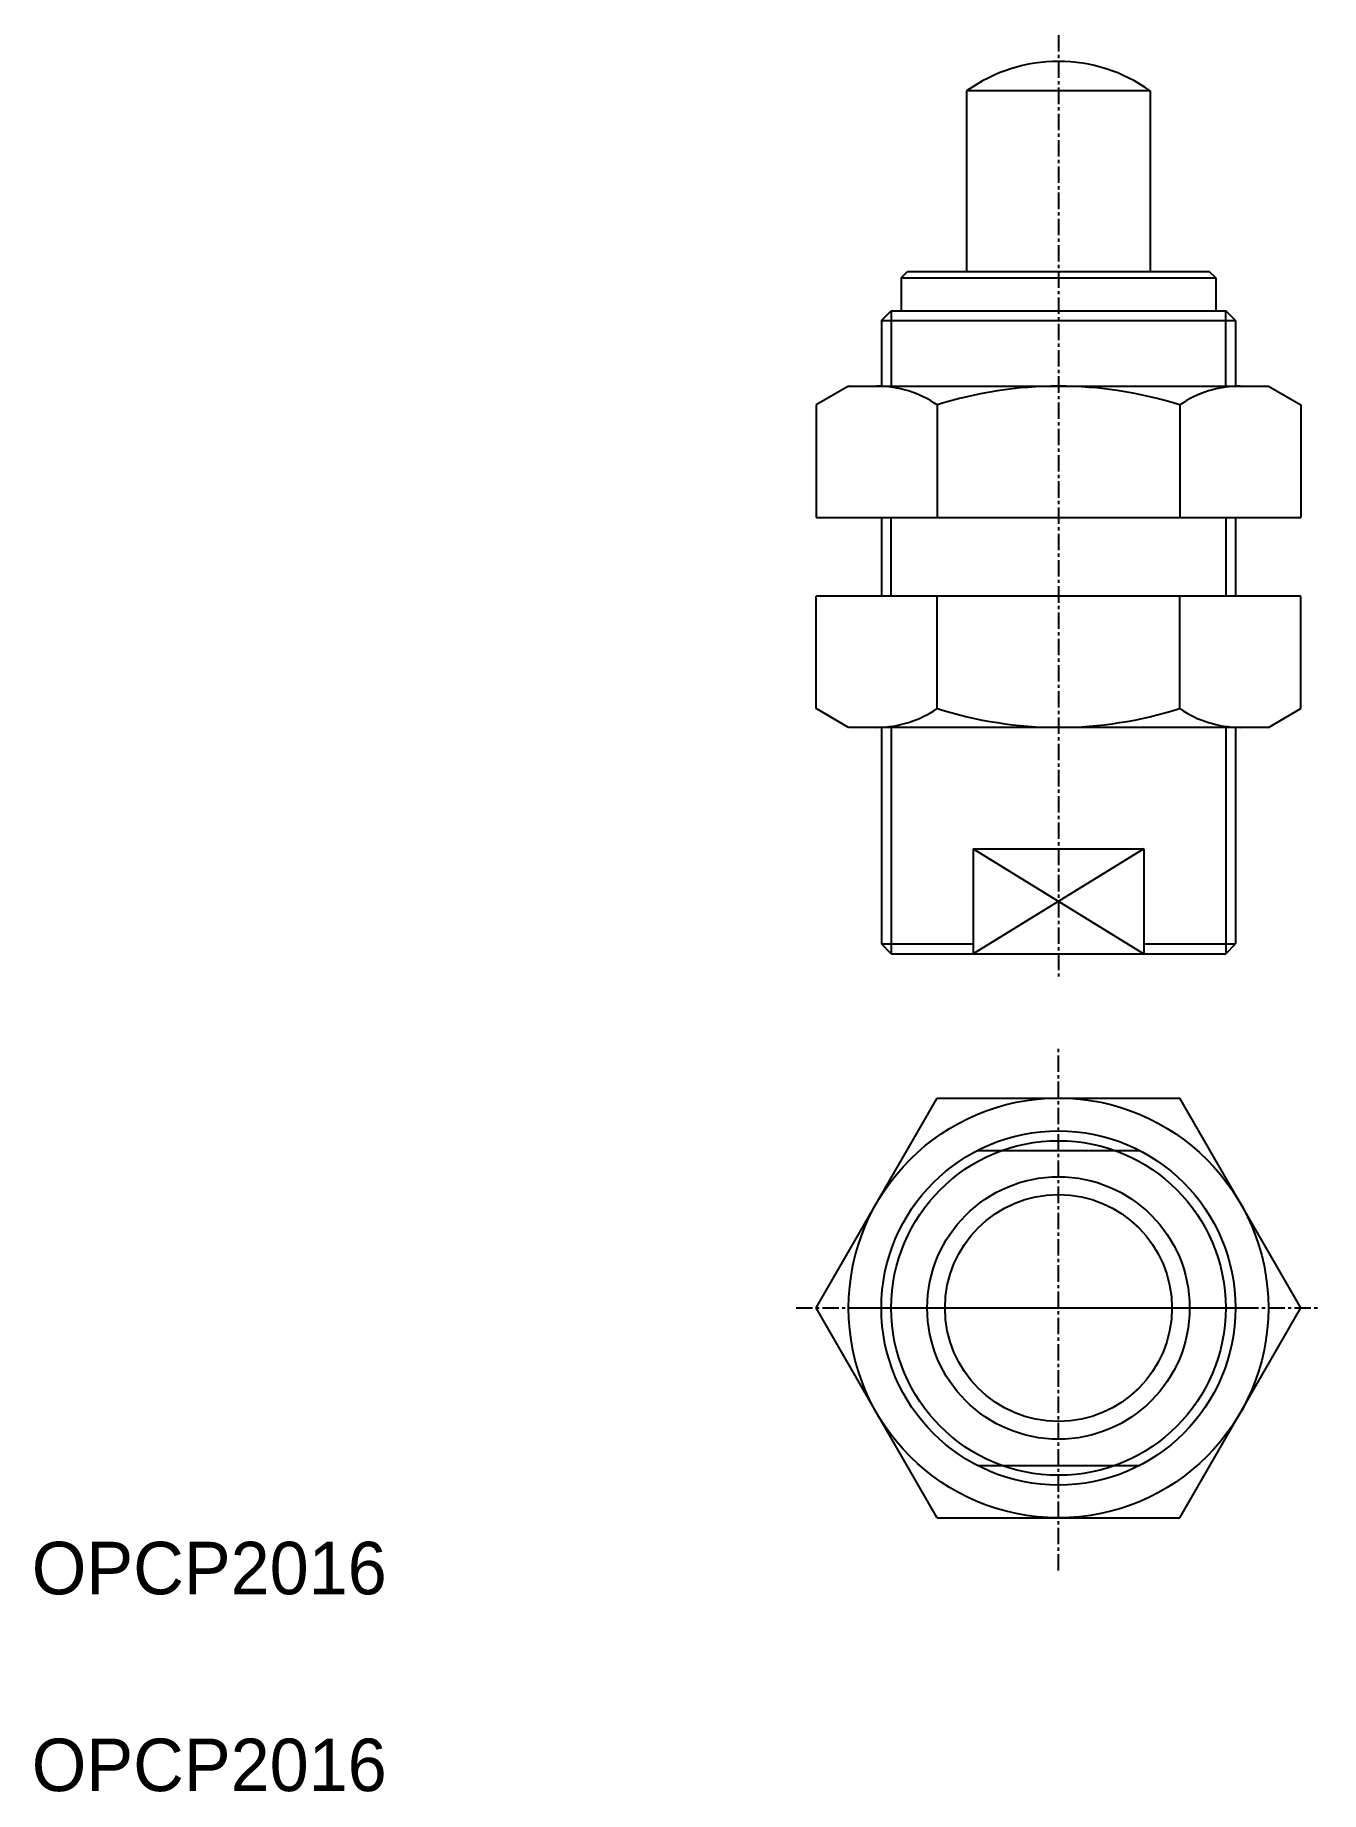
# Model space of a CAD drawing. Extents: x 10 to 108, y 10 to 144.
import ezdxf

# ---------------------------------------------------------------- set-up
doc = ezdxf.new("R2010")
doc.units = 0
doc.linetypes.add('CENTER', pattern=[2, 1.25, -0.25, 0.25, -0.25])
doc.layers.get('0').update_dxf_attribs({"linetype": 'CONTINUOUS'})
doc.layers.add('CENTER', color=1, linetype='CENTER')

msp = doc.modelspace()

# ---------------------------------------------------------------- linework, layer by layer
at = {"color": 7, "linetype": 'CONTINUOUS'}
for p, q in [((95.27, 139.57), (81.27, 139.57)), ((81.27, 139.57), (81.27, 125.82)), ((95.27, 139.57), (95.27, 125.82)), ((76.27, 125.32), (76.77, 125.82)), ((76.27, 125.32), (76.27, 122.82)), ((76.27, 125.32), (100.27, 125.32)), ((76.77, 125.82), (99.77, 125.82)), ((82.52, 125.82), (82.52, 125.82)), ((88.27, 125.82), (88.27, 125.82)), ((100.27, 125.32), (99.77, 125.82)), ((100.27, 125.32), (100.27, 122.82)), ((74.77, 122.07), (75.52, 122.82)), ((74.77, 122.07), (101.77, 122.07)), ((74.77, 122.07), (74.77, 117.07)), ((75.52, 122.82), (101.02, 122.82)), ((101.77, 122.07), (101.02, 122.82)), ((101.77, 122.07), (101.77, 117.07)), ((72.27, 117.07), (69.8, 115.64)), ((72.27, 117.07), (104.27, 117.07)), ((104.27, 117.07), (106.75, 115.64)), ((69.8, 115.64), (69.8, 107.07)), ((79.03, 115.64), (79.03, 107.07)), ((97.51, 115.64), (97.51, 107.07)), ((106.75, 115.64), (106.75, 107.07)), ((69.8, 107.07), (106.75, 107.07)), ((74.77, 107.07), (74.77, 101.07)), ((101.77, 107.07), (101.77, 101.07)), ((106.75, 101.07), (69.8, 101.07)), ((69.8, 92.5), (69.8, 101.07)), ((79.03, 92.5), (79.03, 101.07)), ((97.51, 92.5), (97.51, 101.07)), ((106.75, 92.5), (106.75, 101.07)), ((72.27, 91.07), (69.8, 92.5)), ((104.27, 91.07), (106.75, 92.5)), ((104.27, 91.07), (72.27, 91.07)), ((74.77, 91.07), (74.77, 74.57)), ((101.77, 91.07), (101.77, 74.57)), ((81.77, 81.82), (81.77, 73.82)), ((81.77, 81.82), (94.77, 81.82)), ((94.77, 81.82), (94.77, 73.82)), ((74.77, 74.57), (81.77, 74.57)), ((75.52, 73.82), (74.77, 74.57)), ((75.52, 73.82), (101.02, 73.82)), ((94.77, 74.57), (101.77, 74.57)), ((101.02, 73.82), (101.77, 74.57)), ((69.8, 46.82), (79.03, 62.82)), ((79.03, 62.82), (97.51, 62.82)), ((106.75, 46.82), (97.51, 62.82)), ((82.09, 58.82), (94.46, 58.82)), ((79.03, 30.82), (69.8, 46.82)), ((97.51, 30.82), (106.75, 46.82)), ((82.09, 34.82), (94.46, 34.82)), ((79.03, 30.82), (97.51, 30.82))]:
    msp.add_line(p, q, dxfattribs=at)
at = {"color": 3, "linetype": 'CONTINUOUS'}
for p, q in [((75.52, 122.82), (75.52, 117.07)), ((101.02, 117.07), (101.02, 122.82)), ((75.52, 101.07), (75.52, 107.07)), ((101.02, 107.07), (101.02, 101.07)), ((75.52, 91.07), (75.52, 73.82)), ((101.02, 91.07), (101.02, 73.82)), ((81.77, 81.82), (94.77, 73.82)), ((94.77, 81.82), (81.77, 73.82))]:
    msp.add_line(p, q, dxfattribs=at)
at = {"color": 7, "linetype": 'CONTINUOUS'}
for radius in [16, 13.5, 8.65]:
    msp.add_circle((88.27, 46.82), radius, dxfattribs=at)
at = {"color": 3, "linetype": 'CONTINUOUS'}
for radius in [12.75, 10]:
    msp.add_circle((88.27, 46.82), radius, dxfattribs=at)
at = {"color": 7, "linetype": 'CONTINUOUS'}
for centre, radius, start, end in [((88.27, 129.82), 12, 54.3147, 125.6853), ((74.41, 108.89), 8.18, 55.6158, 90), ((88.27, 86.5), 30.57, 72.412, 107.588), ((102.13, 108.89), 8.18, 90, 124.3842), ((74.41, 99.25), 8.18, 270, 304.3842), ((88.27, 121.64), 30.57, 252.412, 287.588), ((102.13, 99.25), 8.18, 235.6158, 270)]:
    msp.add_arc(centre, radius, start, end, dxfattribs=at)
at = {"layer": 'CENTER', "color": 1, "linetype": 'CENTER'}
for p, q in [((88.27, 143.82), (88.27, 71.82)), ((88.27, 26.82), (88.27, 66.82)), ((68.27, 46.82), (108.27, 46.82)), ((73.27, 46.82), (103.27, 46.82))]:
    msp.add_line(p, q, dxfattribs=at)

# ---------------------------------------------------------------- texts
at = {"color": 7, "linetype": 'CONTINUOUS'}
for p in [(10, 25), (10, 10)]:
    msp.add_text('OPCP2016', height=4, dxfattribs=at).set_placement(p)

doc.saveas('drawing.dxf')
